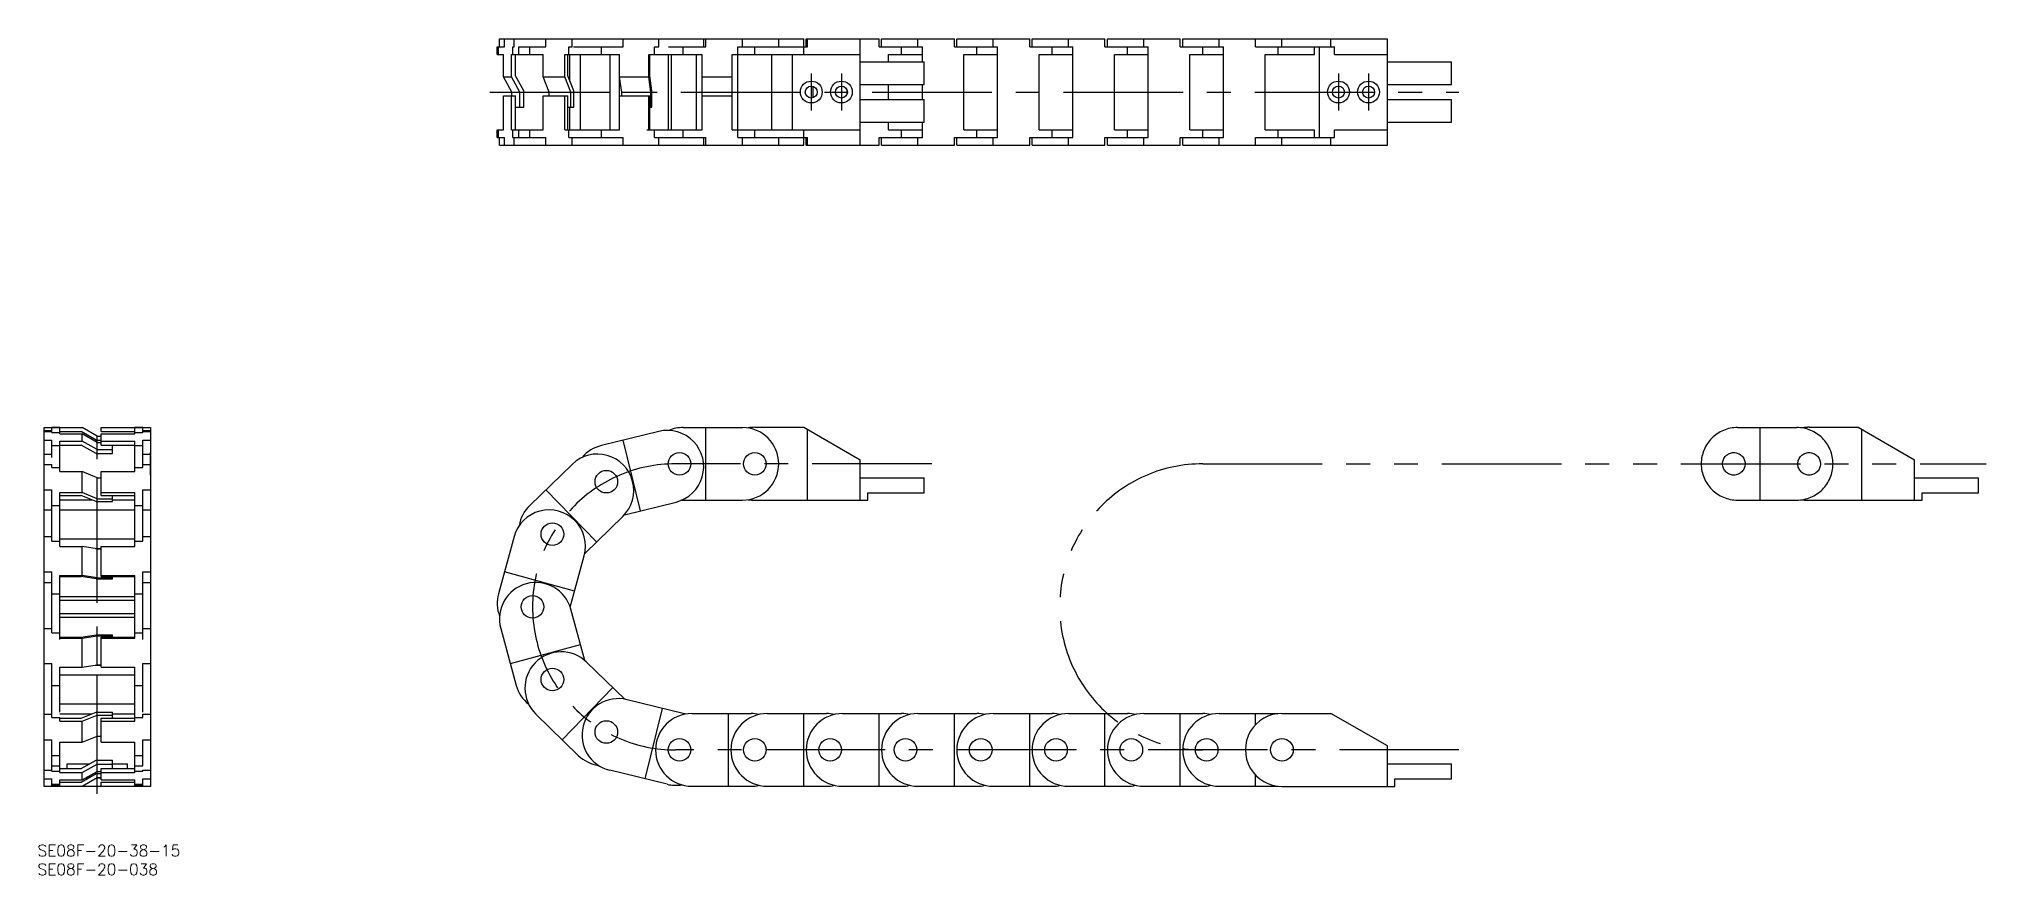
# Model space of a CAD drawing. Extents: x -30 to 488, y -24 to 199.
import ezdxf

# ---------------------------------------------------------------- set-up
doc = ezdxf.new("R2010")
doc.units = 0
doc.linetypes.add('CENTER', pattern=[50.8, 31.75, -6.35, 6.35, -6.35])
doc.linetypes.add('PHANTOM', pattern=[63.5, 31.75, -6.35, 6.35, -6.35, 6.35, -6.35])
doc.layers.get('0').update_dxf_attribs({"linetype": 'CONTINUOUS'})
doc.layers.add('CENTER', color=1, linetype='CENTER')
doc.styles.get("Standard").update_dxf_attribs({"font": 'txt.shx', "height": 3, "bigfont": 'bigfont.shx'})

msp = doc.modelspace()

# ---------------------------------------------------------------- linework, layer by layer
at = {"color": 7, "linetype": 'CONTINUOUS'}
for p, q in [((92.1, 194.46), (92.1, 196.51)), ((92.1, 196.51), (94.02, 196.51)), ((92.44, 194.46), (92.44, 196.51)), ((92.7, 196.51), (92.7, 198.56)), ((92.7, 198.56), (173.51, 198.56)), ((94.02, 196.51), (94.02, 198.56)), ((96.25, 194.46), (96.25, 196.51)), ((96.25, 196.51), (96.57, 196.51)), ((96.57, 196.51), (96.57, 198.56)), ((97.81, 194.46), (97.81, 196.51)), ((97.81, 196.51), (105.03, 196.51)), ((100.73, 194.46), (100.73, 196.51)), ((105.03, 196.51), (105.03, 198.56)), ((111.12, 194.46), (111.12, 196.51)), ((111.12, 196.51), (111.98, 196.51)), ((111.98, 196.51), (111.98, 198.56)), ((112.4, 196.51), (125.58, 196.51)), ((119.76, 194.46), (119.76, 196.51)), ((125.58, 196.51), (125.58, 198.56)), ((133.84, 194.46), (133.84, 196.51)), ((133.84, 196.51), (135.01, 196.51)), ((135.01, 196.51), (135.01, 198.56)), ((137.63, 196.51), (147.51, 196.51)), ((141.51, 194.46), (141.51, 196.51)), ((146.95, 196.51), (146.95, 198.56)), ((147.51, 196.51), (147.51, 198.56)), ((156.01, 172.41), (156.01, 196.51)), ((156.01, 196.51), (174.51, 196.51)), ((157.21, 196.51), (157.21, 198.56)), ((157.51, 198.56), (157.51, 198.57)), ((157.51, 198.57), (163.51, 198.57)), ((160.51, 194.46), (160.51, 196.51)), ((163.51, 198.56), (163.51, 198.57)), ((166.86, 196.51), (166.86, 198.56)), ((173.51, 194.46), (173.51, 198.56)), ((174.16, 196.51), (174.16, 198.56)), ((174.16, 198.56), (193.51, 198.56)), ((174.51, 196.51), (174.51, 198.56)), ((188.51, 170.36), (188.51, 198.56)), ((193.51, 196.51), (193.51, 198.56)), ((193.51, 196.51), (205.01, 196.51)), ((194.16, 196.51), (194.16, 198.56)), ((194.16, 198.56), (213.51, 198.56)), ((199.51, 194.46), (199.51, 196.51)), ((203.81, 196.51), (203.81, 198.56)), ((205.01, 192.46), (205.01, 196.51)), ((213.51, 196.51), (213.51, 198.56)), ((213.51, 196.51), (225.01, 196.51)), ((214.16, 196.51), (214.16, 198.56)), ((214.16, 198.56), (233.51, 198.56)), ((219.51, 194.46), (219.51, 196.51)), ((223.81, 196.51), (223.81, 198.56)), ((225.01, 172.41), (225.01, 196.51)), ((233.51, 196.51), (233.51, 198.56)), ((233.51, 196.51), (245.01, 196.51)), ((234.16, 196.51), (234.16, 198.56)), ((234.16, 198.56), (253.51, 198.56)), ((239.51, 194.46), (239.51, 196.51)), ((243.81, 196.51), (243.81, 198.56)), ((245.01, 172.41), (245.01, 196.51)), ((253.51, 196.51), (253.51, 198.56)), ((253.51, 196.51), (265.01, 196.51)), ((254.16, 196.51), (254.16, 198.56)), ((254.16, 198.56), (273.51, 198.56)), ((259.51, 194.46), (259.51, 196.51)), ((263.81, 196.51), (263.81, 198.56)), ((265.01, 172.41), (265.01, 196.51)), ((273.51, 196.51), (273.51, 198.56)), ((273.51, 196.51), (285.01, 196.51)), ((274.16, 196.51), (274.16, 198.56)), ((274.16, 198.56), (328.51, 198.56)), ((279.51, 194.46), (279.51, 196.51)), ((283.81, 196.51), (283.81, 198.56)), ((285.01, 172.41), (285.01, 196.51)), ((293.51, 196.51), (293.51, 198.56)), ((293.51, 196.51), (314.51, 196.51)), ((299.51, 194.46), (299.51, 196.51)), ((300.51, 196.51), (300.51, 198.56)), ((309.16, 194.46), (309.16, 196.51)), ((310.51, 172.41), (310.51, 196.51)), ((313.51, 196.51), (313.51, 198.56)), ((314.51, 194.46), (314.51, 196.51)), ((328.51, 170.36), (328.51, 198.56)), ((92.1, 194.46), (93.75, 194.46)), ((93.75, 188.46), (93.75, 194.46)), ((95.86, 188.46), (95.86, 194.46)), ((95.86, 194.46), (104.32, 194.46)), ((96.92, 188.75), (96.92, 194.46)), ((104.32, 188.46), (104.32, 194.46)), ((104.32, 188.46), (104.32, 194.46)), ((110.05, 188.46), (110.05, 194.46)), ((110.05, 194.46), (124.61, 194.46)), ((110.82, 188.75), (110.82, 194.46)), ((111.4, 187.3), (111.4, 194.46)), ((114.19, 174.46), (114.19, 194.46)), ((122.07, 174.46), (122.07, 194.46)), ((124.59, 174.46), (124.59, 194.46)), ((124.61, 188.46), (124.61, 194.46)), ((132.38, 188.46), (132.38, 194.46)), ((132.38, 194.46), (146.51, 194.46)), ((132.65, 188.75), (132.65, 194.46)), ((137.57, 174.46), (137.57, 194.46)), ((138.43, 174.46), (138.43, 194.46)), ((145.01, 174.46), (145.01, 194.46)), ((146.51, 174.46), (146.51, 194.46)), ((154.51, 174.46), (154.51, 194.46)), ((154.51, 194.46), (188.51, 194.46)), ((159.51, 194.46), (159.51, 194.46)), ((165.01, 174.46), (165.01, 194.46)), ((170.51, 174.46), (170.51, 194.46)), ((179.51, 194.46), (179.51, 194.46)), ((188.51, 192.46), (205.51, 192.46)), ((196.01, 192.46), (196.01, 194.46)), ((196.01, 194.46), (205.01, 194.46)), ((205.51, 186.46), (205.51, 192.46)), ((216.01, 174.46), (216.01, 194.46)), ((216.01, 194.46), (225.01, 194.46)), ((236.01, 174.46), (236.01, 194.46)), ((236.01, 194.46), (245.01, 194.46)), ((256.01, 174.46), (256.01, 194.46)), ((256.01, 194.46), (265.01, 194.46)), ((276.01, 174.46), (276.01, 194.46)), ((276.01, 194.46), (285.01, 194.46)), ((296.01, 174.46), (296.01, 194.46)), ((296.01, 194.46), (309.16, 194.46)), ((314.51, 194.46), (328.51, 194.46)), ((328.51, 192.46), (345.51, 192.46)), ((345.51, 186.46), (345.51, 192.46)), ((93.75, 188.46), (95.86, 188.46)), ((95.98, 184.46), (93.75, 188.46)), ((95.98, 184.46), (93.75, 188.46)), ((95.98, 184.46), (93.75, 188.46)), ((95.98, 184.46), (93.75, 188.46)), ((98.09, 184.46), (95.86, 188.46)), ((99.15, 184.75), (96.92, 188.75)), ((104.32, 188.46), (110.05, 188.46)), ((105.93, 184.46), (104.32, 188.46)), ((111.66, 184.46), (110.05, 188.46)), ((112.43, 184.75), (110.82, 188.75)), ((124.61, 188.46), (132.38, 188.46)), ((125.16, 184.46), (124.61, 188.46)), ((132.93, 184.46), (132.38, 188.46)), ((133.19, 184.75), (132.65, 188.75)), ((146.51, 188.46), (154.51, 188.46)), ((188.51, 186.46), (205.51, 186.46)), ((196.01, 182.46), (196.01, 186.46)), ((205.01, 182.46), (205.01, 186.46)), ((328.51, 186.46), (345.51, 186.46)), ((93.75, 174.46), (93.75, 183.46)), ((93.75, 183.46), (96.92, 183.46)), ((95.86, 174.46), (95.86, 183.46)), ((95.98, 183.46), (95.98, 184.46)), ((96.92, 174.46), (96.92, 183.46)), ((98.09, 180.46), (98.09, 184.46)), ((99.15, 180.46), (99.15, 184.75)), ((104.32, 174.46), (104.32, 183.46)), ((104.32, 183.46), (110.82, 183.46)), ((105.93, 183.46), (105.93, 184.46)), ((105.93, 183.46), (105.93, 184.46)), ((105.93, 183.46), (105.93, 184.46)), ((105.93, 183.46), (105.93, 184.46)), ((110.05, 174.46), (110.05, 183.46)), ((110.82, 174.46), (110.82, 183.46)), ((111.66, 180.46), (111.66, 184.46)), ((112.43, 180.46), (112.43, 184.75)), ((124.61, 174.46), (124.61, 183.46)), ((124.61, 183.46), (132.65, 183.46)), ((125.16, 183.46), (125.16, 184.46)), ((125.16, 184.46), (132.93, 184.46)), ((132.38, 174.46), (132.38, 183.46)), ((132.65, 174.46), (132.65, 183.46)), ((132.93, 180.46), (132.93, 184.46)), ((133.19, 180.46), (133.19, 184.75)), ((146.51, 184.46), (154.51, 184.46)), ((146.51, 183.46), (154.51, 183.46)), ((176.01, 182.94), (176.01, 185.98)), ((185.01, 183.9), (185.01, 185.02)), ((188.51, 182.46), (205.51, 182.46)), ((205.51, 176.46), (205.51, 182.46)), ((328.51, 182.46), (345.51, 182.46)), ((345.51, 176.46), (345.51, 182.46)), ((96.92, 180.46), (99.15, 180.46)), ((110.82, 180.46), (112.43, 180.46)), ((111.4, 174.46), (111.4, 180.46)), ((132.65, 180.46), (133.19, 180.46)), ((188.51, 176.46), (205.51, 176.46)), ((196.01, 174.46), (196.01, 176.46)), ((205.01, 172.41), (205.01, 176.46)), ((328.51, 176.46), (345.51, 176.46)), ((92.1, 172.41), (92.1, 174.46)), ((92.1, 174.46), (93.75, 174.46)), ((92.1, 172.41), (94.02, 172.41)), ((92.44, 172.41), (92.44, 174.46)), ((92.7, 170.36), (92.7, 172.41)), ((94.02, 170.36), (94.02, 172.41)), ((95.86, 174.46), (104.32, 174.46)), ((96.25, 172.41), (96.25, 174.46)), ((96.25, 172.41), (105.03, 172.41)), ((96.57, 170.36), (96.57, 172.41)), ((97.81, 172.41), (97.81, 174.46)), ((100.73, 172.41), (100.73, 174.46)), ((105.03, 170.36), (105.03, 172.41)), ((110.05, 174.46), (124.61, 174.46)), ((111.12, 172.41), (111.12, 174.46)), ((111.12, 172.41), (125.58, 172.41)), ((111.98, 170.36), (111.98, 172.41)), ((119.76, 172.41), (119.76, 174.46)), ((125.58, 170.36), (125.58, 172.41)), ((131.86, 174.46), (146.51, 174.46)), ((133.84, 172.41), (133.84, 174.46)), ((133.84, 172.41), (147.51, 172.41)), ((135.01, 170.36), (135.01, 172.41)), ((141.51, 172.41), (141.51, 174.46)), ((146.95, 170.36), (146.95, 172.41)), ((147.51, 170.36), (147.51, 172.41)), ((154.51, 174.46), (188.51, 174.46)), ((156.01, 172.41), (174.51, 172.41)), ((157.21, 170.36), (157.21, 172.41)), ((159.51, 172.41), (159.51, 172.41)), ((160.51, 172.41), (160.51, 174.46)), ((166.86, 170.36), (166.86, 172.41)), ((173.51, 170.36), (173.51, 174.46)), ((174.16, 170.36), (174.16, 172.41)), ((174.51, 170.36), (174.51, 172.41)), ((193.51, 170.36), (193.51, 172.41)), ((193.51, 172.41), (205.01, 172.41)), ((194.16, 170.36), (194.16, 172.41)), ((196.01, 174.46), (205.01, 174.46)), ((199.51, 172.41), (199.51, 174.46)), ((203.81, 170.36), (203.81, 172.41)), ((213.51, 170.36), (213.51, 172.41)), ((213.51, 172.41), (225.01, 172.41)), ((214.16, 170.36), (214.16, 172.41)), ((216.01, 174.46), (225.01, 174.46)), ((219.51, 172.41), (219.51, 174.46)), ((223.81, 170.36), (223.81, 172.41)), ((233.51, 170.36), (233.51, 172.41)), ((233.51, 172.41), (245.01, 172.41)), ((234.16, 170.36), (234.16, 172.41)), ((236.01, 174.46), (245.01, 174.46)), ((239.51, 172.41), (239.51, 174.46)), ((243.81, 170.36), (243.81, 172.41)), ((253.51, 170.36), (253.51, 172.41)), ((253.51, 172.41), (265.01, 172.41)), ((254.16, 170.36), (254.16, 172.41)), ((256.01, 174.46), (265.01, 174.46)), ((259.51, 172.41), (259.51, 174.46)), ((263.81, 170.36), (263.81, 172.41)), ((273.51, 170.36), (273.51, 172.41)), ((273.51, 172.41), (285.01, 172.41)), ((274.16, 170.36), (274.16, 172.41)), ((276.01, 174.46), (285.01, 174.46)), ((279.51, 172.41), (279.51, 174.46)), ((283.81, 170.36), (283.81, 172.41)), ((293.51, 170.36), (293.51, 172.41)), ((293.51, 172.41), (314.51, 172.41)), ((296.01, 174.46), (309.16, 174.46)), ((299.51, 172.41), (299.51, 174.46)), ((300.51, 170.36), (300.51, 172.41)), ((309.16, 172.41), (309.16, 174.46)), ((313.51, 170.36), (313.51, 172.41)), ((314.51, 172.41), (314.51, 174.46)), ((314.51, 174.46), (328.51, 174.46)), ((92.7, 170.36), (173.51, 170.36)), ((157.51, 170.35), (157.51, 170.36)), ((157.51, 170.35), (163.51, 170.35)), ((163.51, 170.35), (163.51, 170.36)), ((174.16, 170.36), (193.51, 170.36)), ((183.81, 170.36), (183.81, 170.36)), ((194.16, 170.36), (213.51, 170.36)), ((214.16, 170.36), (233.51, 170.36)), ((234.16, 170.36), (253.51, 170.36)), ((254.16, 170.36), (273.51, 170.36)), ((274.16, 170.36), (328.51, 170.36)), ((-28.2, 95.35), (-18.1, 95.35)), ((-28.2, 0), (-28.2, 95.35)), ((-28.2, 94.57), (-26.15, 94.57)), ((-28.2, 94.29), (-26.15, 94.29)), ((-26.15, 94), (-26.15, 95.4)), ((-26.15, 95.4), (-24.1, 95.4)), ((-26.15, 94), (-24.1, 94)), ((-24.1, 93.65), (-24.1, 95.4)), ((-24.1, 94.25), (-18.39, 94.25)), ((-24.1, 93.65), (-18.1, 93.65)), ((-14.39, 91.94), (-18.39, 94.25)), ((-14.1, 93.04), (-18.1, 95.35)), ((-18.1, 91.74), (-18.1, 93.65)), ((-14.1, 91.4), (-18.1, 93.65)), ((-13.1, 94.25), (-13.1, 95.35)), ((-13.1, 95.35), (0, 95.35)), ((-13.1, 94.25), (-4.1, 94.25)), ((-13.1, 90.68), (-13.1, 93.65)), ((-13.1, 93.65), (-4.1, 93.65)), ((-4.1, 93.65), (-4.1, 95.4)), ((-4.1, 95.4), (-2.05, 95.4)), ((-4.1, 94), (-2.05, 94)), ((-2.05, 94), (-2.05, 95.4)), ((-2.05, 94.57), (0, 94.57)), ((-2.05, 94.29), (0, 94.29)), ((0, 95.35), (0, 0)), ((135.01, 94.29), (119.76, 90.56)), ((141.51, 95.35), (157.21, 95.35)), ((147.51, 76.05), (147.51, 95.35)), ((160.51, 95.4), (173.51, 95.4)), ((173.51, 95.4), (188.51, 86.74)), ((174.51, 76), (174.51, 94.82)), ((-28.21, 82.7), (-28.21, 88.7)), ((-28.21, 88.7), (-28.2, 88.7)), ((-28.2, 91.98), (-26.15, 91.98)), ((-28.2, 88.29), (-26.15, 88.29)), ((-26.15, 87.39), (-26.15, 91.98)), ((-26.15, 90.56), (-24.1, 90.56)), ((-24.1, 83.68), (-24.1, 91.74)), ((-24.1, 91.74), (-18.1, 91.74)), ((-24.1, 90.68), (-18.39, 90.68)), ((-14.39, 88.43), (-18.39, 90.68)), ((-14.1, 89.5), (-18.1, 91.74)), ((-14.39, 91.94), (-13.1, 91.94)), ((-14.39, 88.43), (-10.1, 88.43)), ((-14.1, 93.04), (-13.1, 93.04)), ((-14.1, 89.5), (-14.1, 91.4)), ((-14.1, 91.4), (-13.1, 91.4)), ((-14.1, 89.5), (-10.1, 89.5)), ((-13.1, 91.74), (-4.1, 91.74)), ((-13.1, 90.68), (-4.1, 90.68)), ((-10.1, 88.43), (-10.1, 90.68)), ((-4.1, 83.68), (-4.1, 91.74)), ((-4.1, 90.56), (-2.05, 90.56)), ((-2.05, 84.72), (-2.05, 91.98)), ((-2.05, 91.98), (0, 91.98)), ((-2.05, 88.29), (0, 88.29)), ((0.01, 88.7), (0, 88.7)), ((0.01, 82.7), (0.01, 88.7)), ((130.17, 73.24), (125.58, 91.98)), ((-28.2, 85.56), (-26.15, 85.56)), ((-26.15, 84.72), (-26.15, 85.56)), ((-26.15, 84.72), (-24.1, 84.72)), ((-24.1, 83.68), (-18.1, 83.68)), ((-18.1, 78.1), (-18.1, 83.68)), ((-14.1, 82.02), (-18.1, 83.68)), ((-13.1, 77.31), (-13.1, 83.68)), ((-13.1, 83.68), (-4.1, 83.68)), ((-4.1, 84.72), (-2.05, 84.72)), ((-2.05, 85.56), (0, 85.56)), ((111.98, 85.56), (100.73, 74.61)), ((188.51, 76), (188.51, 86.74)), ((-28.21, 82.7), (-28.2, 82.7)), ((-28.2, 78.79), (-26.15, 78.79)), ((-26.15, 65.19), (-26.15, 78.79)), ((-24.1, 63.75), (-24.1, 78.1)), ((-24.1, 78.1), (-18.1, 78.1)), ((-14.1, 76.44), (-18.1, 78.1)), ((-14.1, 76.44), (-14.1, 82.02)), ((-14.1, 82.02), (-13.1, 82.02)), ((-13.1, 78.1), (-4.1, 78.1)), ((-4.1, 63.75), (-4.1, 78.1)), ((-2.05, 65.19), (-2.05, 78.79)), ((-2.05, 78.79), (0, 78.79)), ((0, 82.7), (0.01, 82.7)), ((118.49, 64.96), (105.03, 78.79)), ((188.51, 82), (205.51, 82)), ((190.51, 76), (190.51, 78)), ((190.51, 78), (205.51, 78)), ((205.51, 78), (205.51, 82)), ((-28.2, 73.46), (-26.15, 73.46)), ((-26.15, 74.61), (-24.1, 74.61)), ((-24.1, 77.31), (-18.39, 77.31)), ((-24.1, 76.14), (-15.57, 76.14)), ((-24.1, 73.47), (-4.1, 73.47)), ((-14.39, 75.65), (-18.39, 77.31)), ((-14.39, 75.65), (-10.1, 75.65)), ((-14.1, 76.44), (-10.1, 76.44)), ((-13.1, 77.31), (-4.1, 77.31)), ((-10.1, 75.65), (-10.1, 77.31)), ((-10.1, 76.14), (-4.1, 76.14)), ((-4.1, 74.61), (-2.05, 74.61)), ((-2.05, 73.46), (0, 73.46)), ((125.89, 72.19), (139.59, 75.54)), ((141.51, 76.05), (157.21, 76.05)), ((160.51, 76), (190.51, 76)), ((115.34, 61.89), (125.45, 71.73)), ((-28.2, 66.35), (-26.15, 66.35)), ((-26.15, 65.19), (-24.1, 65.19)), ((-24.1, 65.8), (-4.1, 65.8)), ((-24.1, 63.75), (-18.1, 63.75)), ((-18.1, 56.03), (-18.1, 63.75)), ((-14.1, 63.14), (-18.1, 63.75)), ((-14.63, 63.22), (-13.1, 63.22)), ((-14.1, 55.42), (-14.1, 63.14)), ((-14.1, 63.14), (-13.1, 63.14)), ((-13.1, 55.74), (-13.1, 63.75)), ((-13.1, 63.75), (-4.1, 63.75)), ((-4.1, 65.19), (-2.05, 65.19)), ((-2.05, 66.35), (0, 66.35)), ((96.57, 66.35), (92.44, 51.2)), ((-28.2, 56.99), (-26.15, 56.99)), ((-26.15, 40.82), (-26.15, 56.99)), ((-2.05, 39.01), (-2.05, 56.99)), ((-2.05, 56.99), (0, 56.99)), ((112.64, 51.91), (94.02, 56.99)), ((111.48, 47.66), (115.19, 61.27)), ((-28.2, 54.17), (-26.15, 54.17)), ((-24.1, 39.01), (-24.1, 56.03)), ((-24.1, 56.03), (-18.1, 56.03)), ((-24.1, 55.74), (-18.39, 55.74)), ((-14.39, 55.13), (-18.39, 55.74)), ((-14.1, 55.42), (-18.1, 56.03)), ((-14.39, 55.13), (-10.1, 55.13)), ((-14.1, 55.42), (-10.1, 55.42)), ((-13.1, 56.03), (-4.1, 56.03)), ((-13.1, 55.74), (-4.1, 55.74)), ((-10.1, 55.13), (-10.1, 55.74)), ((-4.1, 39.37), (-4.1, 56.03)), ((-2.05, 54.17), (0, 54.17)), ((-26.15, 51.2), (-24.1, 51.2)), ((-24.1, 50.45), (-4.1, 50.45)), ((-24.1, 49.5), (-4.1, 49.5)), ((-4.1, 51.2), (-2.05, 51.2)), ((115.38, 33.44), (111.66, 47.06)), ((-28.2, 41.98), (-26.15, 41.98)), ((-24.1, 45.9), (-4.1, 45.9)), ((-24.1, 44.95), (-4.1, 44.95)), ((-2.05, 41.98), (0, 41.98)), ((93.04, 41.98), (97.17, 26.83)), ((-26.15, 40.82), (-24.1, 40.82)), ((-24.1, 39.66), (-18.39, 39.66)), ((-24.1, 39.37), (-18.1, 39.37)), ((-18.39, 39.66), (-14.39, 40.27)), ((-18.1, 39.37), (-14.1, 39.98)), ((-18.1, 31.65), (-18.1, 39.37)), ((-14.39, 40.27), (-10.1, 40.27)), ((-14.1, 32.26), (-14.1, 39.98)), ((-14.1, 39.98), (-10.1, 39.98)), ((-13.1, 31.65), (-13.1, 39.66)), ((-13.1, 39.66), (-4.1, 39.66)), ((-13.1, 39.37), (-4.1, 39.37)), ((-10.1, 39.66), (-10.1, 40.27)), ((-4.1, 40.82), (-2.05, 40.82)), ((95.6, 32.62), (114.22, 37.7)), ((-28.2, 32.62), (-26.15, 32.62)), ((-26.15, 18.35), (-26.15, 32.62)), ((-24.1, 19.72), (-24.1, 31.65)), ((-24.1, 31.65), (-18.1, 31.65)), ((-18.1, 31.65), (-14.1, 32.26)), ((-14.63, 32.18), (-13.1, 32.18)), ((-14.1, 32.26), (-13.1, 32.26)), ((-13.1, 31.65), (-4.1, 31.65)), ((-4.1, 17.3), (-4.1, 31.65)), ((-2.05, 19.72), (-2.05, 32.62)), ((-2.05, 32.62), (0, 32.62)), ((125.96, 23.17), (115.84, 33.02)), ((-26.15, 26.83), (-24.1, 26.83)), ((-24.1, 29.6), (-4.1, 29.6)), ((-4.1, 26.83), (-2.05, 26.83)), ((109.33, 12.42), (122.79, 26.25)), ((-24.1, 21.93), (-4.1, 21.93)), ((141.83, 19.31), (126.58, 23.04)), ((131.41, 1.99), (136, 20.74)), ((-28.2, 19.19), (-26.15, 19.19)), ((-26.15, 18.35), (-24.1, 18.35)), ((-24.1, 19.26), (-15.57, 19.26)), ((-24.1, 17.3), (-24.1, 18.35)), ((-24.1, 18.09), (-18.39, 18.09)), ((-24.1, 17.3), (-18.1, 17.3)), ((-18.39, 18.09), (-14.39, 19.75)), ((-18.1, 17.3), (-14.1, 18.96)), ((-18.1, 11.72), (-18.1, 17.3)), ((-14.39, 19.75), (-10.1, 19.75)), ((-14.1, 13.38), (-14.1, 18.96)), ((-14.1, 18.96), (-10.1, 18.96)), ((-13.1, 11.72), (-13.1, 18.09)), ((-13.1, 18.09), (-4.1, 18.09)), ((-13.1, 17.3), (-4.1, 17.3)), ((-10.1, 18.09), (-10.1, 19.75)), ((-10.1, 19.26), (-4.1, 19.26)), ((-4.1, 18.35), (-2.05, 18.35)), ((-2.05, 18.35), (-2.05, 19.19)), ((-2.05, 19.19), (0, 19.19)), ((102.38, 19.19), (113.63, 8.24)), ((143.81, 19.35), (159.51, 19.35)), ((153.51, 0.05), (153.51, 19.35)), ((163.81, 19.35), (179.51, 19.35)), ((173.51, 0.05), (173.51, 19.35)), ((183.81, 19.35), (199.51, 19.35)), ((193.51, 0.05), (193.51, 19.35)), ((203.81, 19.35), (219.51, 19.35)), ((213.51, 0.05), (213.51, 19.35)), ((223.81, 19.35), (239.51, 19.35)), ((233.51, 0.05), (233.51, 19.35)), ((243.81, 19.35), (259.51, 19.35)), ((253.51, 0.05), (253.51, 19.35)), ((263.81, 19.35), (279.51, 19.35)), ((273.51, 0.05), (273.51, 19.35)), ((283.81, 19.35), (299.51, 19.35)), ((293.51, 16.41), (293.51, 19.35)), ((300.51, 19.4), (313.51, 19.4)), ((328.51, 10.74), (313.51, 19.4)), ((-28.2, 12.42), (-26.15, 12.42)), ((-26.15, 4.01), (-26.15, 12.42)), ((-24.1, 3.66), (-24.1, 11.72)), ((-24.1, 11.72), (-18.1, 11.72)), ((-18.1, 11.72), (-14.1, 13.38)), ((-14.1, 13.38), (-13.1, 13.38)), ((-13.1, 11.72), (-4.1, 11.72)), ((-4.1, 3.66), (-4.1, 11.72)), ((-2.05, 5.5), (-2.05, 12.42)), ((-2.05, 12.42), (0, 12.42)), ((328.51, 0), (328.51, 10.74)), ((-26.15, 8.24), (-24.1, 8.24)), ((-26.15, 5.5), (-24.1, 5.5)), ((-22.1, 4.72), (-22.1, 6)), ((-22.1, 6), (-16.12, 6)), ((-18.39, 4.72), (-14.39, 6.97)), ((-18.1, 3.66), (-14.1, 5.9)), ((-14.39, 6.97), (-10.1, 6.97)), ((-14.1, 4), (-14.1, 5.9)), ((-14.1, 5.9), (-10.1, 5.9)), ((-10.1, 4.72), (-10.1, 6.97)), ((-10.1, 6), (-6.1, 6)), ((-6.1, 4.72), (-6.1, 6)), ((-4.1, 8.24), (-2.05, 8.24)), ((-4.1, 5.5), (-2.05, 5.5)), ((328.51, 6), (345.51, 6)), ((345.51, 2), (345.51, 6)), ((-28.2, 4.3), (-26.15, 4.3)), ((-28.2, 1.99), (-26.15, 1.99)), ((-28.2, 0.05), (-18.1, 0.05)), ((0, 0), (-28.2, 0)), ((-26.15, 4.01), (-24.1, 4.01)), ((-26.15, 0), (-26.15, 1.99)), ((-26.15, 0.56), (-24.1, 0.56)), ((-26.15, 0.29), (-24.1, 0.29)), ((-24.1, 4.72), (-18.39, 4.72)), ((-24.1, 3.66), (-18.1, 3.66)), ((-24.1, 0.05), (-24.1, 1.75)), ((-24.1, 1.75), (-18.1, 1.75)), ((-24.1, 1.15), (-18.39, 1.15)), ((-18.39, 1.15), (-14.39, 3.46)), ((-18.1, 1.75), (-14.1, 4)), ((-18.1, 1.75), (-18.1, 3.66)), ((-18.1, 0.05), (-14.1, 2.36)), ((-17.12, 2.3), (-16.4, 2.3)), ((-16.1, 2.47), (-16.1, 2.87)), ((-14.39, 3.46), (-13.1, 3.46)), ((-14.2, 2.3), (-13.1, 2.3)), ((-14.1, 4), (-13.1, 4)), ((-14.1, 2.36), (-13.1, 2.36)), ((-13.1, 1.75), (-13.1, 4.72)), ((-13.1, 4.72), (-4.1, 4.72)), ((-13.1, 3.66), (-4.1, 3.66)), ((-13.1, 1.75), (-4.1, 1.75)), ((-13.1, 0.05), (-13.1, 1.15)), ((-13.1, 1.15), (-4.1, 1.15)), ((-13.1, 0.05), (0, 0.05)), ((-4.1, 4.01), (-2.05, 4.01)), ((-4.1, 0.05), (-4.1, 1.75)), ((-4.1, 0.56), (-2.05, 0.56)), ((-4.1, 0.29), (-2.05, 0.29)), ((-2.05, 4.01), (-2.05, 4.3)), ((-2.05, 4.3), (0, 4.3)), ((-2.05, 0), (-2.05, 1.99)), ((-2.05, 1.99), (0, 1.99)), ((137.24, 0.56), (121.99, 4.3)), ((143.81, 0.05), (159.51, 0.05)), ((163.81, 0.05), (179.51, 0.05)), ((183.81, 0.05), (199.51, 0.05)), ((203.81, 0.05), (219.51, 0.05)), ((223.81, 0.05), (239.51, 0.05)), ((243.81, 0.05), (259.51, 0.05)), ((263.81, 0.05), (279.51, 0.05)), ((283.81, 0.05), (299.51, 0.05)), ((293.51, 0.05), (293.51, 2.99)), ((330.51, 0), (330.51, 2)), ((330.51, 2), (345.51, 2)), ((300.51, 0), (330.51, 0))]:
    msp.add_line(p, q, dxfattribs=at)
at = {"color": 3, "linetype": 'PHANTOM'}
for p, q in [((421.51, 95.35), (437.21, 95.35)), ((427.51, 76.05), (427.51, 95.35)), ((440.51, 95.4), (453.51, 95.4)), ((453.51, 95.4), (468.51, 86.74)), ((454.51, 76), (454.51, 94.82)), ((279.48, 85.7), (487.51, 85.7)), ((468.51, 76), (468.51, 86.74)), ((468.51, 82), (485.51, 82)), ((470.51, 76), (470.51, 78)), ((470.51, 78), (485.51, 78)), ((485.51, 78), (485.51, 82)), ((421.51, 76.05), (437.21, 76.05)), ((440.51, 76), (470.51, 76))]:
    msp.add_line(p, q, dxfattribs=at)
at = {"color": 7, "linetype": 'CONTINUOUS'}
for centre, radius in [((175.51, 184.46), 2.9), ((183.51, 184.46), 2.9), ((315.51, 184.46), 2.9), ((323.51, 184.46), 2.9), ((175.51, 184.46), 1.6), ((183.51, 184.46), 1.6), ((315.51, 184.46), 1.6), ((323.51, 184.46), 1.6), ((140.51, 85.7), 3), ((160.51, 85.7), 3), ((121.08, 80.95), 3), ((106.75, 67), 3), ((101.48, 47.7), 3), ((106.75, 28.4), 3), ((121.08, 14.45), 3), ((140.51, 9.7), 3), ((160.51, 9.7), 3), ((180.51, 9.7), 3), ((200.51, 9.7), 3), ((220.51, 9.7), 3), ((240.51, 9.7), 3), ((260.51, 9.7), 3), ((280.51, 9.7), 3), ((300.51, 9.7), 3)]:
    msp.add_circle(centre, radius, dxfattribs=at)
at = {"color": 3, "linetype": 'PHANTOM'}
for centre in [(420.51, 85.7), (440.51, 85.7)]:
    msp.add_circle(centre, 3, dxfattribs=at)
at = {"color": 7, "linetype": 'CONTINUOUS'}
for centre, radius, start, end in [((137.3, 84.92), 9.65, 283.7531, 103.7532), ((141.51, 85.7), 9.65, 90, 113.3736), ((157.21, 85.7), 9.65, 270, 90), ((160.51, 85.7), 9.7, 89.9997, 100.6736), ((118.71, 78.64), 9.65, 314.2274, 134.2274), ((122.05, 81.18), 9.65, 103.7531, 139.8265), ((105.88, 63.81), 9.65, 344.7425, 164.7425), ((107.46, 67.69), 9.65, 134.2274, 170.3318), ((141.51, 85.7), 9.65, 267.7611, 270), ((160.51, 85.7), 9.7, 259.3264, 270.0003), ((102.35, 44.52), 9.65, 15.2575, 195.2575), ((101.75, 48.66), 9.65, 164.7425, 200.8468), ((109.11, 26.1), 9.65, 45.7726, 225.7725), ((106.48, 29.37), 9.65, 195.2575, 231.3619), ((124.28, 13.67), 9.65, 76.2469, 256.2468), ((143.81, 9.7), 9.65, 90, 270), ((139.53, 9.94), 9.65, 74.008, 76.2469), ((163.81, 9.7), 9.65, 90, 270), ((159.51, 9.7), 9.65, 77.1266, 90), ((183.81, 9.7), 9.65, 90, 270), ((179.51, 9.7), 9.65, 77.1266, 90), ((203.81, 9.7), 9.65, 90, 270), ((199.51, 9.7), 9.65, 77.1266, 90), ((223.81, 9.7), 9.65, 90, 270), ((219.51, 9.7), 9.65, 77.1266, 90), ((243.81, 9.7), 9.65, 90, 270), ((239.51, 9.7), 9.65, 77.1266, 90), ((263.81, 9.7), 9.65, 90, 270), ((259.51, 9.7), 9.65, 77.1266, 90), ((283.81, 9.7), 9.65, 90, 270), ((279.51, 9.7), 9.65, 77.1266, 90), ((300.51, 9.7), 9.7, 89.9997, 270.0003), ((299.51, 9.7), 9.65, 89.9038, 90), ((120.36, 15.15), 9.65, 225.7726, 261.8459), ((139.53, 9.94), 9.65, 256.2469, 279.6206), ((159.51, 9.7), 9.65, 270, 282.8735), ((179.51, 9.7), 9.65, 270, 282.8734), ((199.51, 9.7), 9.65, 270, 282.8734), ((219.51, 9.7), 9.65, 270, 282.8734), ((239.51, 9.7), 9.65, 270, 282.8735), ((259.51, 9.7), 9.65, 270, 282.8735), ((279.51, 9.7), 9.65, 270, 282.8734), ((299.51, 9.7), 9.65, 270, 270.0963)]:
    msp.add_arc(centre, radius, start, end, dxfattribs=at)
at = {"color": 3, "linetype": 'PHANTOM'}
for centre, radius, start, end in [((421.51, 85.7), 9.65, 90, 270), ((437.21, 85.7), 9.65, 270, 90), ((440.51, 85.7), 9.7, 89.9997, 100.6736), ((279.48, 47.7), 38, 90, 270), ((440.51, 85.7), 9.7, 259.3264, 270.0003)]:
    msp.add_arc(centre, radius, start, end, dxfattribs=at)
at = {"layer": 'CENTER', "color": 1, "linetype": 'CENTER'}
for p, q in [((175.51, 189.36), (175.51, 179.56)), ((183.51, 189.36), (183.51, 179.56)), ((315.51, 189.36), (315.51, 179.56)), ((323.51, 189.36), (323.51, 179.56)), ((90.1, 184.46), (347.51, 184.46)), ((-14.1, -2), (-14.1, 97.4)), ((207.51, 85.7), (139.48, 85.7)), ((347.51, 9.7), (139.48, 9.7))]:
    msp.add_line(p, q, dxfattribs=at)
msp.add_arc((139.48, 47.7), 38, 90, 270, dxfattribs=at)

# ---------------------------------------------------------------- texts
at = {"color": 7, "linetype": 'CONTINUOUS'}
for s, p in [('SE08F-20-38-15', (-29.99, -18.55)), ('SE08F-20-038', (-29.99, -23.55))]:
    msp.add_text(s, height=3, dxfattribs=at).set_placement(p)

doc.saveas('drawing.dxf')
